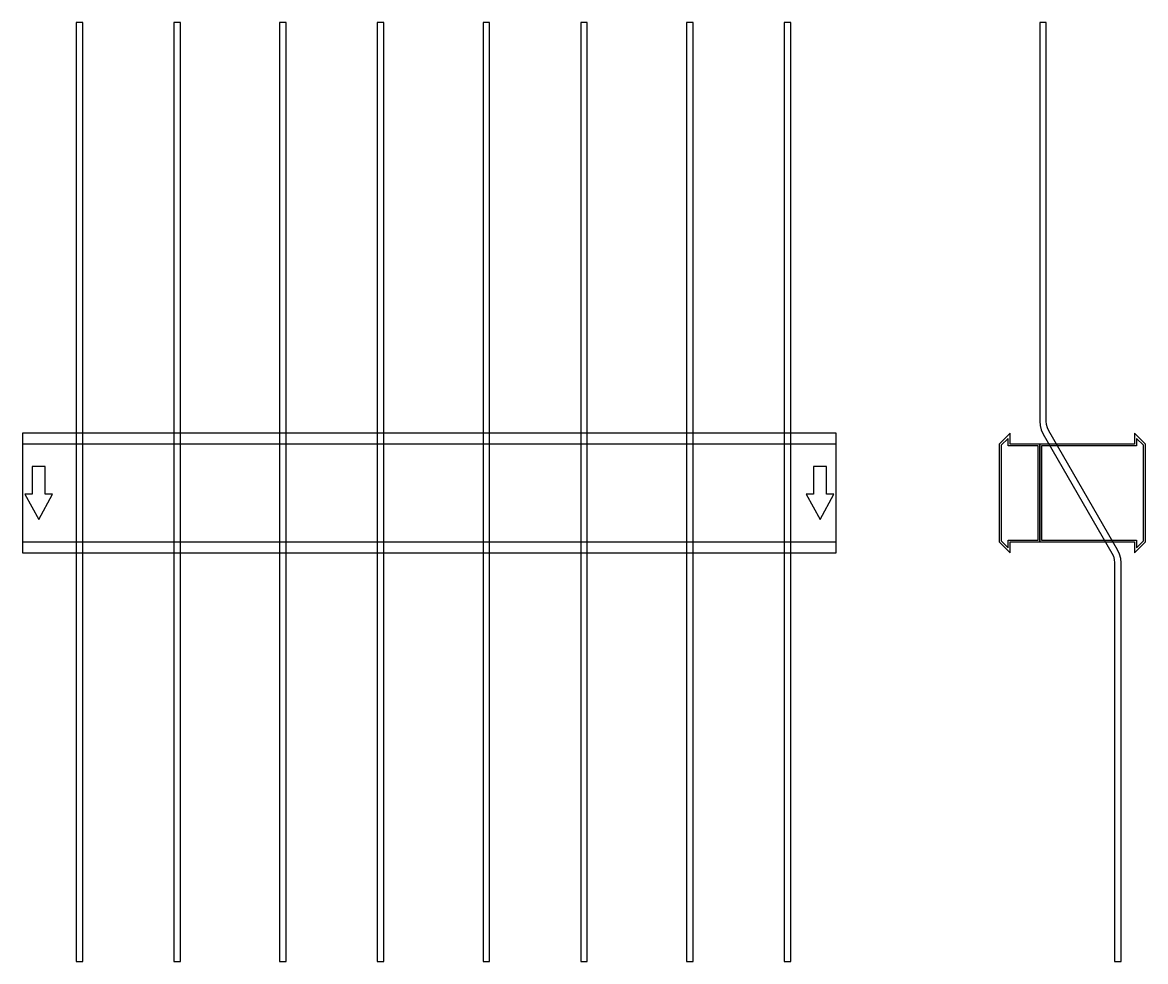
# Model space of a CAD drawing. Extents: x 0 to 1380, y -576 to 578.
import ezdxf

# ---------------------------------------------------------------- set-up
doc = ezdxf.new("R2010")
doc.units = 0
doc.layers.add('Halfen', color=7, linetype='CONTINUOUS')

msp = doc.modelspace()

# ---------------------------------------------------------------- linework, layer by layer
at = {"layer": 'Halfen', "color": 7}
for points in [[(74, -575.609), (74, 578.25), (66, 578.25), (66, -575.609)], [(194, -575.609), (194, 578.25), (186, 578.25), (186, -575.609)], [(324, -575.609), (324, 578.25), (316, 578.25), (316, -575.609)], [(444, -575.609), (444, 578.25), (436, 578.25), (436, -575.609)], [(574, -575.609), (574, 578.25), (566, 578.25), (566, -575.609)], [(694, -575.609), (694, 578.25), (686, 578.25), (686, -575.609)], [(824, -575.609), (824, 578.25), (816, 578.25), (816, -575.609)], [(944, -575.609), (944, 578.25), (936, 578.25), (936, -575.609)], [(1350, -575.609), (1350, -85.856), (1349.514, -80.3), (1348.07, -74.912), (1345.713, -69.856), (1261.215, 76.497), (1259.447, 80.289), (1258.365, 84.33), (1258, 88.497), (1258, 578.25), (1250, 578.25), (1250, 88.497), (1250.486, 82.941), (1251.93, 77.553), (1254.287, 72.497), (1338.785, -73.856), (1340.553, -77.648), (1341.635, -81.689), (1342, -85.856), (1342, -575.609)], [(0, -73.5), (1000, -73.5), (1000, 73.5), (0, 73.5)], [(1250, -60), (1250, 60), (1213.5, 60), (1213.5, 73.5), (1200, 60), (1200, -60), (1213.5, -73.5), (1213.5, -60)], [(1380, -60), (1380, 60), (1366.5, 73.5), (1366.5, 60), (1250, 60), (1250, -60), (1366.5, -60), (1366.5, -73.5)], [(0, -60), (1000, -60), (1000, 60), (0, 60)], [(1248, -58), (1248, 58), (1211, 58), (1211, 67.25), (1202.5, 58.75), (1202.5, -58.75), (1211, -67.25), (1211, -58)], [(1377.5, -58.75), (1377.5, 58.75), (1369, 67.25), (1369, 58), (1252, 58), (1252, -58), (1369, -58), (1369, -67.25)], [(20, -32.5), (37, -1.5), (28, -1.5), (28, 32.5), (12, 32.5), (12, -1.5), (3, -1.5)], [(980, -32.5), (997, -1.5), (988, -1.5), (988, 32.5), (972, 32.5), (972, -1.5), (963, -1.5)]]:
    msp.add_lwpolyline(points, close=True, dxfattribs=at)

doc.saveas('drawing.dxf')
